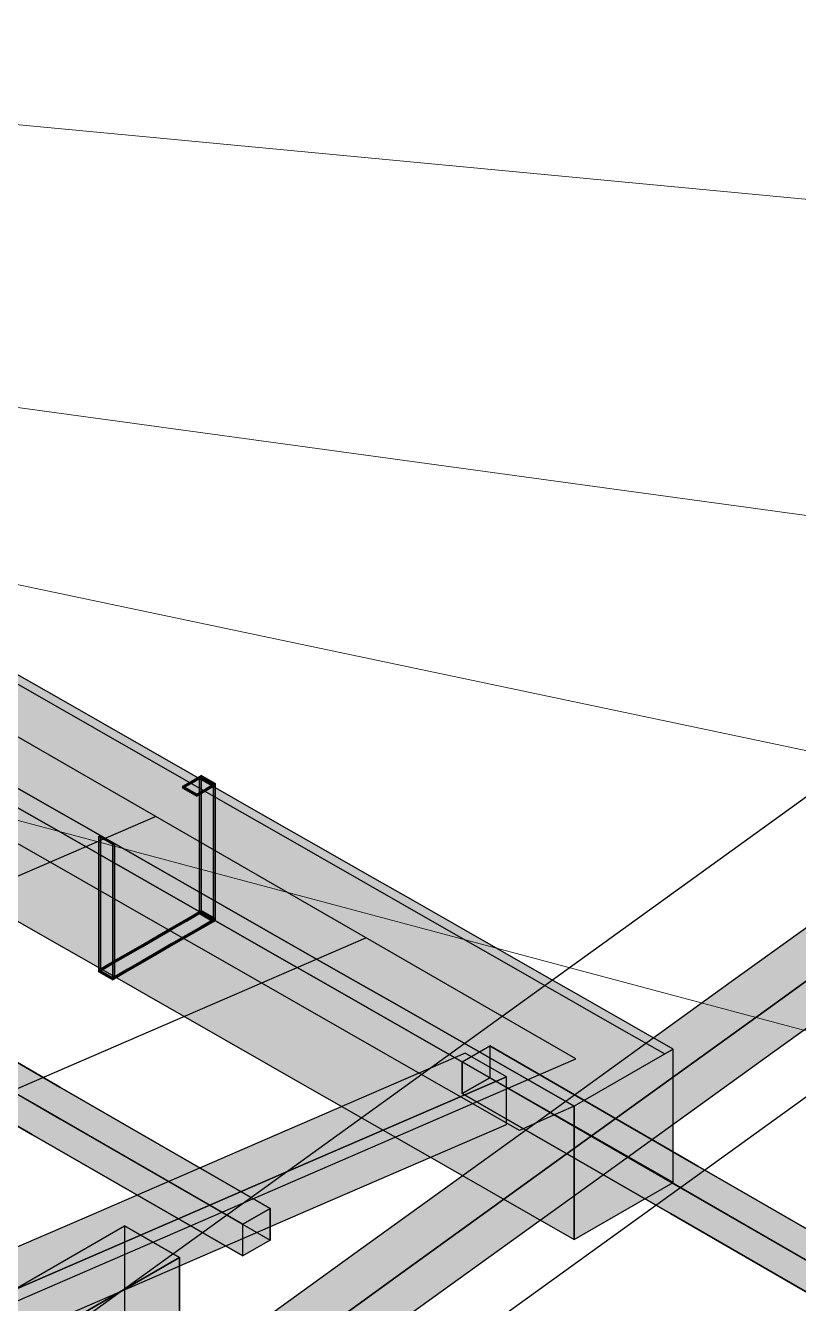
# Model space of a CAD drawing. Header units: metres. Extents: x 0 to 34.2, y 0 to 17.8.
# Drawn here: x 13.122 to 14.341, y 7.768 to 9.784 of the extents above; entities that cross this region are included whole.
import ezdxf

# ---------------------------------------------------------------- set-up
doc = ezdxf.new("R2010")
doc.units = ezdxf.units.M
doc.header["$LTSCALE"] = 0.25
doc.layers.add('ISO-ARISTAS', color=8, linetype='CONTINUOUS')
doc.layers.add('ISO-CONCRETO-SUP', color=254, linetype='CONTINUOUS', true_color=0xe8e8e8)
doc.layers.add('LLAMADAS', color=30, linetype='CONTINUOUS', lineweight=18)

msp = doc.modelspace()

# ---------------------------------------------------------------- linework, layer by layer
at = {"layer": 'ISO-ARISTAS', "color": 250}
for p, q in [((13.9898, 8.1539), (12.1669, 9.2064)), ((12.9385, 7.5469), (15.0282, 9.055)), ((15.3929, 8.8444), (13.3032, 7.3363)), ((13.0957, 8.753), (13.1647, 8.7136)), ((13.1777, 8.7211), (13.1087, 8.7605)), ((13.1777, 8.7211), (13.1087, 8.7605)), ((13.1647, 8.7136), (13.2337, 8.6742)), ((13.2467, 8.6817), (13.1777, 8.7211)), ((13.2467, 8.6817), (13.1777, 8.7211)), ((13.2337, 8.6742), (13.3026, 8.6348)), ((13.3156, 8.6423), (13.2467, 8.6817)), ((13.3156, 8.6423), (13.2467, 8.6817)), ((13.3026, 8.6348), (13.3716, 8.5954)), ((13.3846, 8.6029), (13.3156, 8.6423)), ((13.3846, 8.6029), (13.3156, 8.6423)), ((13.1597, 8.5523), (13.0908, 8.5917)), ((13.0908, 8.5917), (13.1597, 8.5523)), ((13.37, 8.5846), (13.3844, 8.5929)), ((13.37, 8.5846), (13.3844, 8.5929)), ((13.3844, 8.5897), (13.37, 8.5814)), ((13.37, 8.5814), (13.3844, 8.5897)), ((13.3716, 8.5954), (13.4405, 8.556)), ((13.3844, 8.5929), (13.3988, 8.6012)), ((13.3844, 8.5929), (13.3988, 8.6012)), ((13.3988, 8.598), (13.3844, 8.5897)), ((13.3844, 8.5897), (13.3988, 8.598)), ((13.4535, 8.5635), (13.3846, 8.6029)), ((13.4535, 8.5635), (13.3846, 8.6029)), ((13.396, 8.5964), (13.3988, 8.598)), ((13.396, 8.5964), (13.3988, 8.598)), ((13.396, 8.5698), (13.396, 8.5964)), ((13.418, 8.5837), (13.396, 8.5964)), ((13.396, 8.5964), (13.396, 8.5698)), ((13.418, 8.5837), (13.396, 8.5964)), ((13.3988, 8.6012), (13.3988, 8.598)), ((13.4208, 8.5885), (13.3988, 8.6012)), ((13.3988, 8.6012), (13.3988, 8.598)), ((13.3988, 8.6012), (13.4208, 8.5885)), ((13.3988, 8.598), (13.3988, 8.5713)), ((13.4208, 8.5853), (13.3988, 8.598)), ((13.3988, 8.598), (13.3988, 8.5713)), ((13.3988, 8.598), (13.4208, 8.5853)), ((13.3988, 8.598), (13.4208, 8.5853)), ((13.3988, 8.598), (13.4208, 8.5853)), ((13.37, 8.5814), (13.37, 8.5846)), ((13.392, 8.5719), (13.37, 8.5846)), ((13.392, 8.5719), (13.37, 8.5846)), ((13.37, 8.5846), (13.37, 8.5814)), ((13.392, 8.5687), (13.37, 8.5814)), ((13.37, 8.5814), (13.392, 8.5687)), ((13.4064, 8.5802), (13.392, 8.5719)), ((13.392, 8.5719), (13.4064, 8.5802)), ((13.4064, 8.577), (13.392, 8.5687)), ((13.4064, 8.577), (13.392, 8.5687)), ((13.392, 8.5687), (13.392, 8.5719)), ((13.392, 8.5687), (13.392, 8.5719)), ((13.396, 8.5431), (13.396, 8.5698)), ((13.396, 8.5698), (13.396, 8.5431)), ((13.3988, 8.5713), (13.3988, 8.5447)), ((13.3988, 8.5713), (13.3988, 8.5447)), ((13.4208, 8.5885), (13.4064, 8.5802)), ((13.4064, 8.5802), (13.4208, 8.5885)), ((13.4208, 8.5853), (13.4064, 8.577)), ((13.4208, 8.5853), (13.4064, 8.577)), ((13.418, 8.5837), (13.4208, 8.5853)), ((13.4208, 8.5853), (13.418, 8.5837)), ((13.418, 8.5571), (13.418, 8.5837)), ((13.418, 8.5571), (13.418, 8.5837)), ((13.4208, 8.5853), (13.4208, 8.5885)), ((13.4208, 8.5885), (13.4208, 8.5853)), ((13.4208, 8.5586), (13.4208, 8.5853)), ((13.4208, 8.5853), (13.4208, 8.5586)), ((13.1777, 8.5111), (13.1087, 8.5505)), ((13.1087, 8.5505), (13.1777, 8.5111)), ((13.2287, 8.5129), (13.1597, 8.5523)), ((13.1597, 8.5523), (13.2287, 8.5129)), ((13.418, 8.5304), (13.418, 8.5571)), ((13.418, 8.5304), (13.418, 8.5571)), ((13.4208, 8.532), (13.4208, 8.5586)), ((13.4208, 8.5586), (13.4208, 8.532)), ((13.4405, 8.556), (13.5095, 8.5165)), ((13.5225, 8.524), (13.4535, 8.5635)), ((13.5225, 8.524), (13.4535, 8.5635)), ((11.2372, 7.6317), (13.3269, 8.5366)), ((13.396, 8.5165), (13.396, 8.5431)), ((13.396, 8.5431), (13.396, 8.5165)), ((13.3988, 8.5447), (13.3988, 8.5181)), ((13.3988, 8.5447), (13.3988, 8.5181)), ((13.418, 8.5038), (13.418, 8.5304)), ((13.418, 8.5038), (13.418, 8.5304)), ((13.4208, 8.5054), (13.4208, 8.532)), ((13.4208, 8.532), (13.4208, 8.5054)), ((13.1421, 8.4749), (13.0731, 8.5143)), ((13.2467, 8.4717), (13.1777, 8.5111)), ((13.1777, 8.5111), (13.2467, 8.4717)), ((13.2976, 8.4735), (13.2287, 8.5129)), ((13.2287, 8.5129), (13.2976, 8.4735)), ((13.396, 8.4898), (13.396, 8.5165)), ((13.396, 8.5165), (13.396, 8.4898)), ((13.3988, 8.5181), (13.3988, 8.4914)), ((13.3988, 8.5181), (13.3988, 8.4914)), ((13.5095, 8.5165), (13.5785, 8.4771)), ((13.5915, 8.4846), (13.5225, 8.524)), ((13.5915, 8.4846), (13.5225, 8.524)), ((13.2374, 8.5048), (13.2401, 8.5064)), ((13.2374, 8.5048), (13.2401, 8.5064)), ((13.2374, 8.4782), (13.2374, 8.5048)), ((13.2594, 8.4921), (13.2374, 8.5048)), ((13.2374, 8.5048), (13.2374, 8.4782)), ((13.2594, 8.4921), (13.2374, 8.5048)), ((13.2401, 8.5064), (13.2401, 8.4798)), ((13.2621, 8.4937), (13.2401, 8.5064)), ((13.2401, 8.5064), (13.2401, 8.4798)), ((13.2401, 8.5064), (13.2621, 8.4937)), ((13.2594, 8.4921), (13.2621, 8.4937)), ((13.2621, 8.4937), (13.2594, 8.4921)), ((13.2594, 8.4655), (13.2594, 8.4921)), ((13.2594, 8.4655), (13.2594, 8.4921)), ((13.2621, 8.4671), (13.2621, 8.4937)), ((13.2621, 8.4937), (13.2621, 8.4671)), ((13.396, 8.4632), (13.396, 8.4898)), ((13.396, 8.4898), (13.396, 8.4632)), ((13.3988, 8.4914), (13.3988, 8.4648)), ((13.3988, 8.4914), (13.3988, 8.4648)), ((13.418, 8.4771), (13.418, 8.5038)), ((13.418, 8.4771), (13.418, 8.5038)), ((13.4208, 8.4787), (13.4208, 8.5054)), ((13.4208, 8.5054), (13.4208, 8.4787)), ((14.2349, 8.2759), (14.5318, 8.4902)), ((13.211, 8.4355), (13.1421, 8.4749)), ((13.2374, 8.4515), (13.2374, 8.4782)), ((13.2374, 8.4782), (13.2374, 8.4515)), ((13.2401, 8.4798), (13.2401, 8.4531)), ((13.2401, 8.4798), (13.2401, 8.4531)), ((13.3156, 8.4323), (13.2467, 8.4717)), ((13.2467, 8.4717), (13.3156, 8.4323)), ((13.3666, 8.434), (13.2976, 8.4735)), ((13.2976, 8.4735), (13.3666, 8.434)), ((13.418, 8.4505), (13.418, 8.4771)), ((13.418, 8.4505), (13.418, 8.4771)), ((13.4208, 8.4521), (13.4208, 8.4787)), ((13.4208, 8.4787), (13.4208, 8.4521)), ((13.5785, 8.4771), (13.6474, 8.4377)), ((13.6604, 8.4452), (13.5915, 8.4846)), ((13.6604, 8.4452), (13.5915, 8.4846)), ((13.2374, 8.4249), (13.2374, 8.4515)), ((13.2374, 8.4515), (13.2374, 8.4249)), ((13.2401, 8.4531), (13.2401, 8.4265)), ((13.2401, 8.4531), (13.2401, 8.4265)), ((13.2594, 8.4388), (13.2594, 8.4655)), ((13.2594, 8.4388), (13.2594, 8.4655)), ((13.2621, 8.4404), (13.2621, 8.4671)), ((13.2621, 8.4671), (13.2621, 8.4404)), ((13.396, 8.4365), (13.396, 8.4632)), ((13.396, 8.4632), (13.396, 8.4365)), ((13.3988, 8.4648), (13.3988, 8.4381)), ((13.3988, 8.4648), (13.3988, 8.4381)), ((13.418, 8.4238), (13.418, 8.4505)), ((13.418, 8.4238), (13.418, 8.4505)), ((13.4208, 8.4254), (13.4208, 8.4521)), ((13.4208, 8.4521), (13.4208, 8.4254)), ((14.5967, 8.4527), (14.2998, 8.2384)), ((14.2998, 8.2384), (14.5967, 8.4527)), ((13.28, 8.396), (13.211, 8.4355)), ((13.2594, 8.4122), (13.2594, 8.4388)), ((13.2594, 8.4122), (13.2594, 8.4388)), ((13.2621, 8.4138), (13.2621, 8.4404)), ((13.2621, 8.4404), (13.2621, 8.4138)), ((13.3846, 8.3929), (13.3156, 8.4323)), ((13.3156, 8.4323), (13.3846, 8.3929)), ((13.4356, 8.3946), (13.3666, 8.434)), ((13.3666, 8.434), (13.4356, 8.3946)), ((13.396, 8.4099), (13.396, 8.4365)), ((13.396, 8.4365), (13.396, 8.4099)), ((13.3988, 8.4381), (13.3988, 8.4115)), ((13.3988, 8.4381), (13.3988, 8.4115)), ((13.6474, 8.4377), (13.7164, 8.3983)), ((13.7294, 8.4058), (13.6604, 8.4452)), ((13.7294, 8.4058), (13.6604, 8.4452)), ((13.2374, 8.3982), (13.2374, 8.4249)), ((13.2374, 8.4249), (13.2374, 8.3982)), ((13.2401, 8.4265), (13.2401, 8.3998)), ((13.2401, 8.4265), (13.2401, 8.3998)), ((13.2594, 8.3855), (13.2594, 8.4122)), ((13.2594, 8.3855), (13.2594, 8.4122)), ((13.2621, 8.3871), (13.2621, 8.4138)), ((13.2621, 8.4138), (13.2621, 8.3871)), ((13.396, 8.3832), (13.396, 8.4099)), ((13.396, 8.4099), (13.396, 8.3832)), ((13.3988, 8.4115), (13.3988, 8.3848)), ((13.3988, 8.4115), (13.3988, 8.3848)), ((13.418, 8.3972), (13.418, 8.4238)), ((13.418, 8.3972), (13.418, 8.4238)), ((13.4208, 8.3988), (13.4208, 8.4254)), ((13.4208, 8.4254), (13.4208, 8.3988)), ((13.2374, 8.3716), (13.2374, 8.3982)), ((13.2374, 8.3982), (13.2374, 8.3716)), ((13.2401, 8.3998), (13.2401, 8.3732)), ((13.2401, 8.3998), (13.2401, 8.3732)), ((13.349, 8.3566), (13.28, 8.396)), ((13.3757, 8.3747), (13.3988, 8.388)), ((13.3757, 8.3747), (13.3988, 8.388)), ((13.4535, 8.3535), (13.3846, 8.3929)), ((13.3846, 8.3929), (13.4535, 8.3535)), ((13.4208, 8.3753), (13.3988, 8.388)), ((13.3988, 8.388), (13.3988, 8.3848)), ((13.3988, 8.388), (13.3988, 8.3848)), ((13.3988, 8.388), (13.4208, 8.3753)), ((13.418, 8.3705), (13.418, 8.3972)), ((13.418, 8.3705), (13.418, 8.3972)), ((13.4208, 8.3721), (13.4208, 8.3988)), ((13.4208, 8.3988), (13.4208, 8.3721)), ((13.5045, 8.3552), (13.4356, 8.3946)), ((13.4356, 8.3946), (13.5045, 8.3552)), ((13.7164, 8.3983), (13.7853, 8.3589)), ((13.7983, 8.3664), (13.7294, 8.4058)), ((13.7983, 8.3664), (13.7294, 8.4058)), ((13.0908, 8.3817), (13.1597, 8.3423)), ((13.0908, 8.3817), (13.1597, 8.3423)), ((13.2374, 8.3449), (13.2374, 8.3716)), ((13.2374, 8.3716), (13.2374, 8.3449)), ((13.2401, 8.3732), (13.2401, 8.3465)), ((13.2401, 8.3732), (13.2401, 8.3465)), ((13.2594, 8.3589), (13.2594, 8.3855)), ((13.2594, 8.3589), (13.2594, 8.3855)), ((13.2621, 8.3605), (13.2621, 8.3871)), ((13.2621, 8.3871), (13.2621, 8.3605)), ((13.3526, 8.3614), (13.3757, 8.3747)), ((13.3526, 8.3614), (13.3757, 8.3747)), ((13.3757, 8.3715), (13.3526, 8.3582)), ((13.3526, 8.3582), (13.3757, 8.3715)), ((13.3988, 8.3848), (13.3757, 8.3715)), ((13.3757, 8.3715), (13.3988, 8.3848)), ((13.396, 8.3832), (13.3988, 8.3848)), ((13.3988, 8.3848), (13.396, 8.3832)), ((13.418, 8.3705), (13.396, 8.3832)), ((13.396, 8.3832), (13.418, 8.3705)), ((13.4208, 8.3753), (13.3977, 8.362)), ((13.3977, 8.362), (13.4208, 8.3753)), ((13.4208, 8.3721), (13.3977, 8.3588)), ((13.4208, 8.3721), (13.3977, 8.3588)), ((13.3988, 8.3848), (13.4208, 8.3721)), ((13.3988, 8.3848), (13.4208, 8.3721)), ((13.3988, 8.3848), (13.4208, 8.3721)), ((13.3988, 8.3848), (13.4208, 8.3721)), ((13.4208, 8.3721), (13.418, 8.3705)), ((13.4208, 8.3721), (13.418, 8.3705)), ((13.4208, 8.3721), (13.4208, 8.3753)), ((13.4208, 8.3753), (13.4208, 8.3721)), ((14.5967, 8.3777), (14.2998, 8.1634)), ((13.2594, 8.3322), (13.2594, 8.3589)), ((13.2594, 8.3322), (13.2594, 8.3589)), ((13.2621, 8.3338), (13.2621, 8.3605)), ((13.2621, 8.3605), (13.2621, 8.3338)), ((13.3065, 8.3347), (13.3296, 8.3481)), ((13.3065, 8.3347), (13.3296, 8.3481)), ((13.3296, 8.3481), (13.3526, 8.3614)), ((13.3296, 8.3481), (13.3526, 8.3614)), ((13.3526, 8.3582), (13.3296, 8.3449)), ((13.3296, 8.3449), (13.3526, 8.3582)), ((13.4179, 8.3172), (13.349, 8.3566)), ((13.3746, 8.3487), (13.3516, 8.3354)), ((13.3516, 8.3354), (13.3746, 8.3487)), ((13.3977, 8.362), (13.3746, 8.3487)), ((13.3746, 8.3487), (13.3977, 8.362)), ((13.3977, 8.3588), (13.3746, 8.3455)), ((13.3977, 8.3588), (13.3746, 8.3455)), ((13.5225, 8.314), (13.4535, 8.3535)), ((13.4535, 8.3535), (13.5225, 8.314)), ((13.5735, 8.3158), (13.5045, 8.3552)), ((13.5045, 8.3552), (13.5735, 8.3158)), ((13.7853, 8.3589), (13.8543, 8.3195)), ((13.8673, 8.327), (13.7983, 8.3664)), ((13.8673, 8.327), (13.7983, 8.3664)), ((11.5687, 7.4404), (13.6584, 8.3452)), ((13.1597, 8.3423), (13.2287, 8.3029)), ((13.1597, 8.3423), (13.2287, 8.3029)), ((13.2374, 8.3183), (13.2374, 8.3449)), ((13.2374, 8.3449), (13.2374, 8.3183)), ((13.2401, 8.3465), (13.2401, 8.3199)), ((13.2401, 8.3465), (13.2401, 8.3199)), ((13.2594, 8.3056), (13.2594, 8.3322)), ((13.2594, 8.3056), (13.2594, 8.3322)), ((13.2621, 8.3072), (13.2621, 8.3338)), ((13.2621, 8.3338), (13.2621, 8.3072)), ((13.2835, 8.3214), (13.3065, 8.3347)), ((13.2835, 8.3214), (13.3065, 8.3347)), ((13.3065, 8.3316), (13.2835, 8.3183)), ((13.2835, 8.3183), (13.3065, 8.3316)), ((13.3296, 8.3449), (13.3065, 8.3316)), ((13.3065, 8.3316), (13.3296, 8.3449)), ((13.3516, 8.3354), (13.3285, 8.322)), ((13.3285, 8.322), (13.3516, 8.3354)), ((13.3516, 8.3322), (13.3285, 8.3189)), ((13.3516, 8.3322), (13.3285, 8.3189)), ((13.3746, 8.3455), (13.3516, 8.3322)), ((13.3746, 8.3455), (13.3516, 8.3322)), ((13.9362, 8.2876), (13.8673, 8.327)), ((13.9362, 8.2876), (13.8673, 8.327)), ((13.2374, 8.2916), (13.2374, 8.3183)), ((13.2374, 8.3183), (13.2374, 8.2916)), ((13.2374, 8.2948), (13.2604, 8.3081)), ((13.2374, 8.2948), (13.2604, 8.3081)), ((13.2401, 8.3199), (13.2401, 8.2932)), ((13.2401, 8.3199), (13.2401, 8.2932)), ((13.2604, 8.3081), (13.2835, 8.3214)), ((13.2604, 8.3081), (13.2835, 8.3214)), ((13.2835, 8.3183), (13.2604, 8.305)), ((13.2604, 8.305), (13.2835, 8.3183)), ((13.2621, 8.2805), (13.2621, 8.3072)), ((13.2621, 8.3072), (13.2621, 8.2805)), ((13.3055, 8.3087), (13.2824, 8.2954)), ((13.2824, 8.2954), (13.3055, 8.3087)), ((13.3285, 8.322), (13.3055, 8.3087)), ((13.3055, 8.3087), (13.3285, 8.322)), ((13.3285, 8.3189), (13.3055, 8.3056)), ((13.3285, 8.3189), (13.3055, 8.3056)), ((13.4869, 8.2778), (13.4179, 8.3172)), ((13.5915, 8.2746), (13.5225, 8.314)), ((13.5225, 8.314), (13.5915, 8.2746)), ((13.6424, 8.2764), (13.5735, 8.3158)), ((13.5735, 8.3158), (13.6424, 8.2764)), ((13.8543, 8.3195), (13.9233, 8.2801)), ((13.176, 8.1095), (12.8446, 8.3009)), ((12.8446, 8.3009), (13.176, 8.1095)), ((13.2287, 8.3029), (13.2976, 8.2635)), ((13.2287, 8.3029), (13.2976, 8.2635)), ((13.2604, 8.305), (13.2374, 8.2916)), ((13.2374, 8.2916), (13.2604, 8.305)), ((13.2374, 8.2916), (13.2374, 8.2948)), ((13.2594, 8.2821), (13.2374, 8.2948)), ((13.2594, 8.2821), (13.2374, 8.2948)), ((13.2374, 8.2948), (13.2374, 8.2916)), ((13.2374, 8.2916), (13.2401, 8.2932)), ((13.2401, 8.2932), (13.2374, 8.2916)), ((13.2594, 8.2789), (13.2374, 8.2916)), ((13.2594, 8.2789), (13.2374, 8.2916)), ((13.2374, 8.2916), (13.2594, 8.2789)), ((13.2374, 8.2916), (13.2594, 8.2789)), ((13.2401, 8.2932), (13.2621, 8.2805)), ((13.2401, 8.2932), (13.2621, 8.2805)), ((13.2594, 8.2789), (13.2594, 8.3056)), ((13.2594, 8.2789), (13.2594, 8.3056)), ((13.2824, 8.2954), (13.2594, 8.2821)), ((13.2594, 8.2821), (13.2824, 8.2954)), ((13.2824, 8.2923), (13.2594, 8.2789)), ((13.2824, 8.2923), (13.2594, 8.2789)), ((13.3055, 8.3056), (13.2824, 8.2923)), ((13.3055, 8.3056), (13.2824, 8.2923)), ((14.0052, 8.2481), (13.9362, 8.2876)), ((14.0052, 8.2481), (13.9362, 8.2876)), ((13.1327, 8.0845), (12.8013, 8.2759)), ((13.1327, 8.0845), (12.8013, 8.2759)), ((13.2594, 8.2789), (13.2594, 8.2821)), ((13.2594, 8.2789), (13.2594, 8.2821)), ((13.2621, 8.2805), (13.2594, 8.2789)), ((13.2621, 8.2805), (13.2594, 8.2789)), ((13.5558, 8.2384), (13.4869, 8.2778)), ((13.6604, 8.2352), (13.5915, 8.2746)), ((13.5915, 8.2746), (13.6604, 8.2352)), ((13.7114, 8.237), (13.6424, 8.2764)), ((13.6424, 8.2764), (13.7114, 8.237)), ((13.9233, 8.2801), (13.9922, 8.2406)), ((13.9379, 8.0616), (14.2349, 8.2759)), ((12.8446, 8.2509), (13.176, 8.0595)), ((12.8446, 8.2509), (13.176, 8.0595)), ((13.2976, 8.2635), (13.3666, 8.224)), ((13.2976, 8.2635), (13.3666, 8.224)), ((14.0742, 8.2087), (14.0052, 8.2481)), ((14.0742, 8.2087), (14.0052, 8.2481)), ((13.6248, 8.199), (13.5558, 8.2384)), ((13.7294, 8.1958), (13.6604, 8.2352)), ((13.6604, 8.2352), (13.7294, 8.1958)), ((13.7804, 8.1976), (13.7114, 8.237)), ((13.7114, 8.237), (13.7804, 8.1976)), ((13.9922, 8.2406), (14.0612, 8.2012)), ((14.2998, 8.2384), (14.0029, 8.0241)), ((14.0029, 8.0241), (14.2998, 8.2384)), ((13.1327, 8.0345), (12.8013, 8.2259)), ((12.8013, 8.2259), (13.1327, 8.0345)), ((13.3666, 8.224), (13.4356, 8.1846)), ((13.3666, 8.224), (13.4356, 8.1846)), ((14.1431, 8.1693), (14.0742, 8.2087)), ((14.1431, 8.1693), (14.0742, 8.2087)), ((13.6938, 8.1596), (13.6248, 8.199)), ((13.7983, 8.1564), (13.7294, 8.1958)), ((13.7294, 8.1958), (13.7983, 8.1564)), ((13.8493, 8.1581), (13.7804, 8.1976)), ((13.7804, 8.1976), (13.8493, 8.1581)), ((14.0612, 8.2012), (14.1301, 8.1618)), ((13.4356, 8.1846), (13.5045, 8.1452)), ((13.4356, 8.1846), (13.5045, 8.1452)), ((13.8106, 8.1494), (13.8539, 8.1744)), ((13.8106, 8.1494), (13.8539, 8.1744)), ((13.8539, 8.1744), (13.8539, 8.1244)), ((14.1821, 7.9849), (13.8539, 8.1744)), ((13.8539, 8.1744), (13.8539, 8.1244)), ((13.8539, 8.1744), (14.1821, 7.9849)), ((14.1431, 8.1693), (13.9872, 8.0793)), ((14.1301, 8.1618), (14.1431, 8.1693)), ((14.1431, 8.0993), (14.1431, 8.1693)), ((14.1431, 7.9593), (14.1431, 8.1693)), ((11.9001, 7.249), (13.9898, 8.1539)), ((13.8153, 8.1633), (13.5184, 8.0347)), ((13.7627, 8.1201), (13.6938, 8.1596)), ((13.8673, 8.117), (13.7983, 8.1564)), ((13.7983, 8.1564), (13.8673, 8.117)), ((13.8106, 8.0994), (13.8106, 8.1494)), ((14.1388, 7.9599), (13.8106, 8.1494)), ((14.1388, 7.9599), (13.8106, 8.1494)), ((13.8106, 8.1494), (13.8106, 8.0994)), ((13.8803, 8.1258), (13.8153, 8.1633)), ((13.9183, 8.1187), (13.8493, 8.1581)), ((13.8493, 8.1581), (13.9183, 8.1187)), ((14.2998, 8.1634), (14.0029, 7.9491)), ((13.5045, 8.1452), (13.5735, 8.1058)), ((13.5045, 8.1452), (13.5735, 8.1058)), ((13.8803, 8.1258), (13.5834, 7.9972)), ((13.5834, 7.9972), (13.8803, 8.1258)), ((13.8803, 8.0508), (13.8803, 8.1258)), ((13.5075, 7.9181), (13.176, 8.1095)), ((13.176, 8.1095), (13.5075, 7.9181)), ((13.5735, 8.1058), (13.6424, 8.0664)), ((13.5735, 8.1058), (13.6424, 8.0664)), ((13.8317, 8.0807), (13.7627, 8.1201)), ((13.8539, 8.1244), (13.8106, 8.0994)), ((13.8106, 8.0994), (13.8539, 8.1244)), ((13.8539, 8.1244), (14.1821, 7.9349)), ((13.8539, 8.1244), (14.1821, 7.9349)), ((13.9362, 8.0776), (13.8673, 8.117)), ((13.8673, 8.117), (13.9362, 8.0776)), ((13.9872, 8.0793), (13.9183, 8.1187)), ((13.9183, 8.1187), (13.9872, 8.0793)), ((14.1388, 7.9099), (13.8106, 8.0994)), ((13.8106, 8.0994), (14.1388, 7.9099)), ((14.1431, 8.0293), (14.1431, 8.0993)), ((13.4642, 7.8931), (13.1327, 8.0845)), ((13.4642, 7.8931), (13.1327, 8.0845)), ((13.6424, 8.0664), (13.7114, 8.027)), ((13.6424, 8.0664), (13.7114, 8.027)), ((13.9006, 8.0413), (13.8317, 8.0807)), ((14.0052, 8.0381), (13.9362, 8.0776)), ((13.9362, 8.0776), (14.0052, 8.0381)), ((13.9872, 8.0793), (13.9439, 8.0603)), ((13.9872, 8.0093), (13.9872, 8.0793)), ((13.9872, 8.0793), (13.9872, 7.8693)), ((13.176, 8.0595), (13.5075, 7.8681)), ((13.176, 8.0595), (13.5075, 7.8681)), ((13.5834, 7.9222), (13.8803, 8.0508)), ((13.641, 7.8473), (13.9379, 8.0616)), ((13.9439, 8.0603), (13.9006, 8.0413)), ((13.4642, 7.8431), (13.1327, 8.0345)), ((13.1327, 8.0345), (13.4642, 7.8431)), ((13.5184, 8.0347), (13.2215, 7.9061)), ((13.7114, 8.027), (13.7804, 7.9876)), ((13.7114, 8.027), (13.7804, 7.9876)), ((14.0742, 7.9987), (14.0052, 8.0381)), ((14.0052, 8.0381), (14.0742, 7.9987)), ((14.1431, 7.9593), (14.1431, 8.0293)), ((14.0029, 8.0241), (13.706, 7.8098)), ((13.706, 7.8098), (14.0029, 8.0241)), ((13.9872, 7.9393), (13.9872, 8.0093)), ((13.2864, 7.8686), (13.5834, 7.9972)), ((13.5834, 7.9972), (13.2864, 7.8686)), ((13.7804, 7.9876), (13.8493, 7.9481)), ((13.7804, 7.9876), (13.8493, 7.9481)), ((14.1431, 7.9593), (14.0742, 7.9987)), ((14.0742, 7.9987), (14.1431, 7.9593)), ((14.5103, 7.7954), (14.1821, 7.9849)), ((14.1821, 7.9849), (14.5103, 7.7954)), ((14.0029, 7.9491), (13.706, 7.7348)), ((13.8493, 7.9481), (13.9183, 7.9087)), ((13.8493, 7.9481), (13.9183, 7.9087)), ((13.9872, 7.8693), (14.1431, 7.9593)), ((14.0912, 7.9293), (14.1431, 7.9593)), ((14.467, 7.7704), (14.1388, 7.9599)), ((14.467, 7.7704), (14.1388, 7.9599)), ((13.9872, 7.8693), (13.9872, 7.9393)), ((14.0392, 7.8993), (14.0912, 7.9293)), ((14.1821, 7.9349), (14.5103, 7.7454)), ((14.1821, 7.9349), (14.5103, 7.7454)), ((13.2215, 7.9061), (12.9246, 7.7775)), ((13.2864, 7.7936), (13.5834, 7.9222)), ((13.5075, 7.9181), (13.4642, 7.8931)), ((13.4642, 7.8931), (13.5075, 7.9181)), ((13.5075, 7.8681), (13.5075, 7.9181)), ((13.5075, 7.9181), (13.5075, 7.8681)), ((13.9183, 7.9087), (13.9872, 7.8693)), ((13.9183, 7.9087), (13.9872, 7.8693)), ((14.467, 7.7204), (14.1388, 7.9099)), ((14.1388, 7.9099), (14.467, 7.7204)), ((13.0615, 7.7659), (13.278, 7.8909)), ((13.0615, 7.7659), (13.278, 7.8909)), ((13.3646, 7.8409), (13.278, 7.8909)), ((13.278, 7.8909), (13.278, 7.5233)), ((13.278, 7.8909), (13.278, 7.5233)), ((13.278, 7.8909), (13.3646, 7.8409)), ((13.4642, 7.8431), (13.4642, 7.8931)), ((13.4642, 7.8431), (13.4642, 7.8931)), ((13.9872, 7.8693), (14.0392, 7.8993)), ((12.9895, 7.74), (13.2864, 7.8686)), ((13.2864, 7.8686), (12.9895, 7.74)), ((13.5075, 7.8681), (13.4642, 7.8431)), ((13.5075, 7.8681), (13.4642, 7.8431)), ((13.3441, 7.633), (13.641, 7.8473)), ((13.1481, 7.7159), (13.3646, 7.8409)), ((13.3646, 7.8409), (13.1481, 7.7159)), ((13.3646, 7.4733), (13.3646, 7.8409)), ((13.3646, 7.8409), (13.3646, 7.4733)), ((13.706, 7.8098), (13.409, 7.5955)), ((13.409, 7.5955), (13.706, 7.8098)), ((12.9895, 7.665), (13.2864, 7.7936))]:
    msp.add_line(p, q, dxfattribs=at)
at = {"layer": 'ISO-CONCRETO-SUP', "true_color": 0xbcc0c7}
for points in [[(13.0957, 8.753), (13.1647, 8.7136), (13.1087, 8.7605), (13.1777, 8.7211)], [(13.1647, 8.7136), (13.2337, 8.6742), (13.1777, 8.7211), (13.2467, 8.6817)], [(13.2337, 8.6742), (13.3026, 8.6348), (13.2467, 8.6817), (13.3156, 8.6423)], [(13.3026, 8.6348), (13.3716, 8.5954), (13.3156, 8.6423), (13.3846, 8.6029)], [(13.3716, 8.5954), (13.4405, 8.556), (13.3846, 8.6029), (13.4535, 8.5635)], [(13.0568, 8.5205), (13.1257, 8.4811), (13.1087, 8.5505), (13.1777, 8.5111)], [(13.4405, 8.556), (13.5095, 8.5165), (13.4535, 8.5635), (13.5225, 8.524)], [(13.0048, 8.4905), (13.0738, 8.4511), (13.0568, 8.5205), (13.1257, 8.4811)], [(13.1257, 8.4811), (13.1947, 8.4417), (13.1777, 8.5111), (13.2467, 8.4717)], [(13.5095, 8.5165), (13.5785, 8.4771), (13.5225, 8.524), (13.5915, 8.4846)], [(13.0738, 8.4511), (13.1427, 8.4117), (13.1257, 8.4811), (13.1947, 8.4417)], [(13.1947, 8.4417), (13.2637, 8.4023), (13.2467, 8.4717), (13.3156, 8.4323)], [(13.5785, 8.4771), (13.6474, 8.4377), (13.5915, 8.4846), (13.6604, 8.4452)], [(13.0218, 8.4211), (13.0908, 8.3817), (13.0738, 8.4511), (13.1427, 8.4117)], [(13.1427, 8.4117), (13.2117, 8.3723), (13.1947, 8.4417), (13.2637, 8.4023)], [(13.2637, 8.4023), (13.3326, 8.3629), (13.3156, 8.4323), (13.3846, 8.3929)], [(13.6474, 8.4377), (13.7164, 8.3983), (13.6604, 8.4452), (13.7294, 8.4058)], [(13.0908, 8.3817), (13.1597, 8.3423), (13.1427, 8.4117), (13.2117, 8.3723)], [(13.2117, 8.3723), (13.2806, 8.3329), (13.2637, 8.4023), (13.3326, 8.3629)], [(13.3326, 8.3629), (13.4016, 8.3235), (13.3846, 8.3929), (13.4535, 8.3535)], [(13.7164, 8.3983), (13.7853, 8.3589), (13.7294, 8.4058), (13.7983, 8.3664)], [(13.1597, 8.3423), (13.2287, 8.3029), (13.2117, 8.3723), (13.2806, 8.3329)], [(13.2806, 8.3329), (13.3496, 8.2935), (13.3326, 8.3629), (13.4016, 8.3235)], [(13.4016, 8.3235), (13.4705, 8.284), (13.4535, 8.3535), (13.5225, 8.314)], [(13.7853, 8.3589), (13.8543, 8.3195), (13.7983, 8.3664), (13.8673, 8.327)], [(13.2287, 8.3029), (13.2976, 8.2635), (13.2806, 8.3329), (13.3496, 8.2935)], [(13.8543, 8.3195), (13.9233, 8.2801), (13.8673, 8.327), (13.9362, 8.2876)], [(13.3496, 8.2935), (13.4186, 8.254), (13.4016, 8.3235), (13.4705, 8.284)], [(13.4705, 8.284), (13.5395, 8.2446), (13.5225, 8.314), (13.5915, 8.2746)], [(13.2976, 8.2635), (13.3666, 8.224), (13.3496, 8.2935), (13.4186, 8.254)], [(13.9233, 8.2801), (13.9922, 8.2406), (13.9362, 8.2876), (14.0052, 8.2481)], [(13.4186, 8.254), (13.4875, 8.2146), (13.4705, 8.284), (13.5395, 8.2446)], [(13.5395, 8.2446), (13.6084, 8.2052), (13.5915, 8.2746), (13.6604, 8.2352)], [(13.3666, 8.224), (13.4356, 8.1846), (13.4186, 8.254), (13.4875, 8.2146)], [(13.9922, 8.2406), (14.0612, 8.2012), (14.0052, 8.2481), (14.0742, 8.2087)], [(13.4875, 8.2146), (13.5565, 8.1752), (13.5395, 8.2446), (13.6084, 8.2052)], [(13.6084, 8.2052), (13.6774, 8.1658), (13.6604, 8.2352), (13.7294, 8.1958)], [(13.4356, 8.1846), (13.5045, 8.1452), (13.4875, 8.2146), (13.5565, 8.1752)], [(14.0612, 8.2012), (14.1301, 8.1618), (14.0742, 8.2087), (14.1431, 8.1693)], [(13.5565, 8.1752), (13.6254, 8.1358), (13.6084, 8.2052), (13.6774, 8.1658)], [(13.6774, 8.1658), (13.7464, 8.1264), (13.7294, 8.1958), (13.7983, 8.1564)], [(13.5045, 8.1452), (13.5735, 8.1058), (13.5565, 8.1752), (13.6254, 8.1358)], [(13.6254, 8.1358), (13.6944, 8.0964), (13.6774, 8.1658), (13.7464, 8.1264)], [(13.7464, 8.1264), (13.8153, 8.087), (13.7983, 8.1564), (13.8673, 8.117)], [(13.5735, 8.1058), (13.6424, 8.0664), (13.6254, 8.1358), (13.6944, 8.0964)], [(13.6944, 8.0964), (13.7634, 8.057), (13.7464, 8.1264), (13.8153, 8.087)], [(13.8153, 8.087), (13.8843, 8.0476), (13.8673, 8.117), (13.9362, 8.0776)], [(13.6424, 8.0664), (13.7114, 8.027), (13.6944, 8.0964), (13.7634, 8.057)], [(13.7634, 8.057), (13.8323, 8.0176), (13.8153, 8.087), (13.8843, 8.0476)], [(13.8843, 8.0476), (13.9532, 8.0081), (13.9362, 8.0776), (14.0052, 8.0381)], [(13.7114, 8.027), (13.7804, 7.9876), (13.7634, 8.057), (13.8323, 8.0176)], [(13.8323, 8.0176), (13.9013, 7.9781), (13.8843, 8.0476), (13.9532, 8.0081)], [(13.9532, 8.0081), (14.0222, 7.9687), (14.0052, 8.0381), (14.0742, 7.9987)], [(13.7804, 7.9876), (13.8493, 7.9481), (13.8323, 8.0176), (13.9013, 7.9781)], [(13.9013, 7.9781), (13.9702, 7.9387), (13.9532, 8.0081), (14.0222, 7.9687)], [(14.0222, 7.9687), (14.0912, 7.9293), (14.0742, 7.9987), (14.1431, 7.9593)], [(13.8493, 7.9481), (13.9183, 7.9087), (13.9013, 7.9781), (13.9702, 7.9387)], [(13.9702, 7.9387), (14.0392, 7.8993), (14.0222, 7.9687), (14.0912, 7.9293)], [(13.9183, 7.9087), (13.9872, 7.8693), (13.9702, 7.9387), (14.0392, 7.8993)]]:
    msp.add_solid(points, dxfattribs=at)
at = {"layer": 'ISO-CONCRETO-SUP', "true_color": 0xaaadb3}
for points in [[(13.1087, 8.6905), (13.1777, 8.6511), (13.1087, 8.7605), (13.1777, 8.7211)], [(13.1777, 8.6511), (13.2467, 8.6117), (13.1777, 8.7211), (13.2467, 8.6817)], [(13.1087, 8.6205), (13.1777, 8.5811), (13.1087, 8.6905), (13.1777, 8.6511)], [(13.2467, 8.6117), (13.3156, 8.5723), (13.2467, 8.6817), (13.3156, 8.6423)], [(13.1777, 8.5811), (13.2467, 8.5417), (13.1777, 8.6511), (13.2467, 8.6117)], [(13.3156, 8.5723), (13.3846, 8.5329), (13.3156, 8.6423), (13.3846, 8.6029)], [(13.1087, 8.5505), (13.1777, 8.5111), (13.1087, 8.6205), (13.1777, 8.5811)], [(13.2467, 8.5417), (13.3156, 8.5023), (13.2467, 8.6117), (13.3156, 8.5723)], [(13.0908, 8.5217), (13.1597, 8.4823), (13.0908, 8.5917), (13.1597, 8.5523)], [(13.3846, 8.5329), (13.4535, 8.4935), (13.3846, 8.6029), (13.4535, 8.5635)], [(13.1777, 8.5111), (13.2467, 8.4717), (13.1777, 8.5811), (13.2467, 8.5417)], [(13.3156, 8.5023), (13.3846, 8.4629), (13.3156, 8.5723), (13.3846, 8.5329)], [(13.1597, 8.4823), (13.2287, 8.4429), (13.1597, 8.5523), (13.2287, 8.5129)], [(13.4535, 8.4935), (13.5225, 8.454), (13.4535, 8.5635), (13.5225, 8.524)], [(13.2467, 8.4717), (13.3156, 8.4323), (13.2467, 8.5417), (13.3156, 8.5023)], [(13.3846, 8.4629), (13.4535, 8.4235), (13.3846, 8.5329), (13.4535, 8.4935)], [(13.0908, 8.4517), (13.1597, 8.4123), (13.0908, 8.5217), (13.1597, 8.4823)], [(13.2287, 8.4429), (13.2976, 8.4035), (13.2287, 8.5129), (13.2976, 8.4735)], [(13.5225, 8.454), (13.5915, 8.4146), (13.5225, 8.524), (13.5915, 8.4846)], [(13.3156, 8.4323), (13.3846, 8.3929), (13.3156, 8.5023), (13.3846, 8.4629)], [(13.4535, 8.4235), (13.5225, 8.384), (13.4535, 8.4935), (13.5225, 8.454)], [(13.1597, 8.4123), (13.2287, 8.3729), (13.1597, 8.4823), (13.2287, 8.4429)], [(13.2976, 8.4035), (13.3666, 8.364), (13.2976, 8.4735), (13.3666, 8.434)], [(13.5915, 8.4146), (13.6604, 8.3752), (13.5915, 8.4846), (13.6604, 8.4452)], [(13.0908, 8.3817), (13.1597, 8.3423), (13.0908, 8.4517), (13.1597, 8.4123)], [(13.3846, 8.3929), (13.4535, 8.3535), (13.3846, 8.4629), (13.4535, 8.4235)], [(13.5225, 8.384), (13.5915, 8.3446), (13.5225, 8.454), (13.5915, 8.4146)], [(13.2287, 8.3729), (13.2976, 8.3335), (13.2287, 8.4429), (13.2976, 8.4035)], [(13.3666, 8.364), (13.4356, 8.3246), (13.3666, 8.434), (13.4356, 8.3946)], [(13.6604, 8.3752), (13.7294, 8.3358), (13.6604, 8.4452), (13.7294, 8.4058)], [(13.1597, 8.3423), (13.2287, 8.3029), (13.1597, 8.4123), (13.2287, 8.3729)], [(13.4535, 8.3535), (13.5225, 8.314), (13.4535, 8.4235), (13.5225, 8.384)], [(13.5915, 8.3446), (13.6604, 8.3052), (13.5915, 8.4146), (13.6604, 8.3752)], [(13.2976, 8.3335), (13.3666, 8.294), (13.2976, 8.4035), (13.3666, 8.364)], [(13.4356, 8.3246), (13.5045, 8.2852), (13.4356, 8.3946), (13.5045, 8.3552)], [(13.7294, 8.3358), (13.7983, 8.2964), (13.7294, 8.4058), (13.7983, 8.3664)], [(13.2287, 8.3029), (13.2976, 8.2635), (13.2287, 8.3729), (13.2976, 8.3335)], [(13.5225, 8.314), (13.5915, 8.2746), (13.5225, 8.384), (13.5915, 8.3446)], [(13.6604, 8.3052), (13.7294, 8.2658), (13.6604, 8.3752), (13.7294, 8.3358)], [(13.3666, 8.294), (13.4356, 8.2546), (13.3666, 8.364), (13.4356, 8.3246)], [(13.5045, 8.2852), (13.5735, 8.2458), (13.5045, 8.3552), (13.5735, 8.3158)], [(13.7983, 8.2964), (13.8673, 8.257), (13.7983, 8.3664), (13.8673, 8.327)], [(13.2976, 8.2635), (13.3666, 8.224), (13.2976, 8.3335), (13.3666, 8.294)], [(13.5915, 8.2746), (13.6604, 8.2352), (13.5915, 8.3446), (13.6604, 8.3052)], [(13.7294, 8.2658), (13.7983, 8.2264), (13.7294, 8.3358), (13.7983, 8.2964)], [(13.8673, 8.257), (13.9362, 8.2176), (13.8673, 8.327), (13.9362, 8.2876)], [(13.4356, 8.2546), (13.5045, 8.2152), (13.4356, 8.3246), (13.5045, 8.2852)], [(13.5735, 8.2458), (13.6424, 8.2064), (13.5735, 8.3158), (13.6424, 8.2764)], [(13.3666, 8.224), (13.4356, 8.1846), (13.3666, 8.294), (13.4356, 8.2546)], [(13.6604, 8.2352), (13.7294, 8.1958), (13.6604, 8.3052), (13.7294, 8.2658)], [(13.7983, 8.2264), (13.8673, 8.187), (13.7983, 8.2964), (13.8673, 8.257)], [(13.9362, 8.2176), (14.0052, 8.1781), (13.9362, 8.2876), (14.0052, 8.2481)], [(13.5045, 8.2152), (13.5735, 8.1758), (13.5045, 8.2852), (13.5735, 8.2458)], [(13.6424, 8.2064), (13.7114, 8.167), (13.6424, 8.2764), (13.7114, 8.237)], [(13.4356, 8.1846), (13.5045, 8.1452), (13.4356, 8.2546), (13.5045, 8.2152)], [(13.7294, 8.1958), (13.7983, 8.1564), (13.7294, 8.2658), (13.7983, 8.2264)], [(13.8673, 8.187), (13.9362, 8.1476), (13.8673, 8.257), (13.9362, 8.2176)], [(14.0052, 8.1781), (14.0742, 8.1387), (14.0052, 8.2481), (14.0742, 8.2087)], [(13.5735, 8.1758), (13.6424, 8.1364), (13.5735, 8.2458), (13.6424, 8.2064)], [(13.7114, 8.167), (13.7804, 8.1276), (13.7114, 8.237), (13.7804, 8.1976)], [(13.7983, 8.1564), (13.8673, 8.117), (13.7983, 8.2264), (13.8673, 8.187)], [(13.5045, 8.1452), (13.5735, 8.1058), (13.5045, 8.2152), (13.5735, 8.1758)], [(13.6424, 8.1364), (13.7114, 8.097), (13.6424, 8.2064), (13.7114, 8.167)], [(13.9362, 8.1476), (14.0052, 8.1081), (13.9362, 8.2176), (14.0052, 8.1781)], [(14.0742, 8.1387), (14.1431, 8.0993), (14.0742, 8.2087), (14.1431, 8.1693)], [(13.7804, 8.1276), (13.8493, 8.0881), (13.7804, 8.1976), (13.8493, 8.1581)], [(13.8673, 8.117), (13.9362, 8.0776), (13.8673, 8.187), (13.9362, 8.1476)], [(13.5735, 8.1058), (13.6424, 8.0664), (13.5735, 8.1758), (13.6424, 8.1364)], [(13.7114, 8.097), (13.7804, 8.0576), (13.7114, 8.167), (13.7804, 8.1276)], [(14.0052, 8.1081), (14.0742, 8.0687), (14.0052, 8.1781), (14.0742, 8.1387)], [(13.8493, 8.0881), (13.9183, 8.0487), (13.8493, 8.1581), (13.9183, 8.1187)], [(13.9362, 8.0776), (14.0052, 8.0381), (13.9362, 8.1476), (14.0052, 8.1081)], [(13.6424, 8.0664), (13.7114, 8.027), (13.6424, 8.1364), (13.7114, 8.097)], [(13.7804, 8.0576), (13.8493, 8.0181), (13.7804, 8.1276), (13.8493, 8.0881)], [(14.0742, 8.0687), (14.1431, 8.0293), (14.0742, 8.1387), (14.1431, 8.0993)], [(13.9183, 8.0487), (13.9872, 8.0093), (13.9183, 8.1187), (13.9872, 8.0793)], [(14.0052, 8.0381), (14.0742, 7.9987), (14.0052, 8.1081), (14.0742, 8.0687)], [(13.7114, 8.027), (13.7804, 7.9876), (13.7114, 8.097), (13.7804, 8.0576)], [(13.8493, 8.0181), (13.9183, 7.9787), (13.8493, 8.0881), (13.9183, 8.0487)], [(14.0742, 7.9987), (14.1431, 7.9593), (14.0742, 8.0687), (14.1431, 8.0293)], [(13.7804, 7.9876), (13.8493, 7.9481), (13.7804, 8.0576), (13.8493, 8.0181)], [(13.9183, 7.9787), (13.9872, 7.9393), (13.9183, 8.0487), (13.9872, 8.0093)], [(13.8493, 7.9481), (13.9183, 7.9087), (13.8493, 8.0181), (13.9183, 7.9787)], [(13.9183, 7.9087), (13.9872, 7.8693), (13.9183, 7.9787), (13.9872, 7.9393)]]:
    msp.add_solid(points, dxfattribs=at)
at = {"layer": 'ISO-CONCRETO-SUP', "true_color": 0xb6b9c0}
for points in [[(13.0908, 8.5917), (13.1597, 8.5523), (13.0475, 8.5727), (13.1164, 8.5333)], [(13.1597, 8.5523), (13.2287, 8.5129), (13.1164, 8.5333), (13.1854, 8.4939)], [(13.1164, 8.5333), (13.1854, 8.4939), (13.0731, 8.5143), (13.1421, 8.4749)], [(13.2287, 8.5129), (13.2976, 8.4735), (13.1854, 8.4939), (13.2543, 8.4545)], [(13.1854, 8.4939), (13.2543, 8.4545), (13.1421, 8.4749), (13.211, 8.4355)], [(13.2976, 8.4735), (13.3666, 8.434), (13.2543, 8.4545), (13.3233, 8.415)], [(13.2543, 8.4545), (13.3233, 8.415), (13.211, 8.4355), (13.28, 8.396)], [(13.3666, 8.434), (13.4356, 8.3946), (13.3233, 8.415), (13.3923, 8.3756)], [(13.3233, 8.415), (13.3923, 8.3756), (13.28, 8.396), (13.349, 8.3566)], [(13.4356, 8.3946), (13.5045, 8.3552), (13.3923, 8.3756), (13.4612, 8.3362)], [(13.3923, 8.3756), (13.4612, 8.3362), (13.349, 8.3566), (13.4179, 8.3172)], [(13.5045, 8.3552), (13.5735, 8.3158), (13.4612, 8.3362), (13.5302, 8.2968)], [(13.4612, 8.3362), (13.5302, 8.2968), (13.4179, 8.3172), (13.4869, 8.2778)], [(13.5735, 8.3158), (13.6424, 8.2764), (13.5302, 8.2968), (13.5991, 8.2574)], [(13.5302, 8.2968), (13.5991, 8.2574), (13.4869, 8.2778), (13.5558, 8.2384)], [(13.6424, 8.2764), (13.7114, 8.237), (13.5991, 8.2574), (13.6681, 8.218)], [(13.5991, 8.2574), (13.6681, 8.218), (13.5558, 8.2384), (13.6248, 8.199)], [(13.7114, 8.237), (13.7804, 8.1976), (13.6681, 8.218), (13.7371, 8.1786)], [(13.6681, 8.218), (13.7371, 8.1786), (13.6248, 8.199), (13.6938, 8.1596)], [(13.7804, 8.1976), (13.8493, 8.1581), (13.7371, 8.1786), (13.806, 8.1391)], [(13.7371, 8.1786), (13.806, 8.1391), (13.6938, 8.1596), (13.7627, 8.1201)], [(13.8493, 8.1581), (13.9183, 8.1187), (13.806, 8.1391), (13.875, 8.0997)], [(13.806, 8.1391), (13.875, 8.0997), (13.7627, 8.1201), (13.8317, 8.0807)], [(13.9183, 8.1187), (13.9872, 8.0793), (13.875, 8.0997), (13.9439, 8.0603)], [(13.875, 8.0997), (13.9439, 8.0603), (13.8317, 8.0807), (13.9006, 8.0413)]]:
    msp.add_solid(points, dxfattribs=at)
at = {"layer": 'ISO-CONCRETO-SUP', "true_color": 0x6a7481}
for points in [[(13.3844, 8.5897), (13.37, 8.5814), (13.3844, 8.5929), (13.37, 8.5846)], [(13.3988, 8.598), (13.3844, 8.5897), (13.3988, 8.6012), (13.3844, 8.5929)], [(13.3988, 8.5713), (13.396, 8.5698), (13.3988, 8.598), (13.396, 8.5964)], [(13.4064, 8.577), (13.392, 8.5687), (13.4064, 8.5802), (13.392, 8.5719)], [(13.3988, 8.5447), (13.396, 8.5431), (13.3988, 8.5713), (13.396, 8.5698)], [(13.4208, 8.5853), (13.4064, 8.577), (13.4208, 8.5885), (13.4064, 8.5802)], [(13.4208, 8.5586), (13.418, 8.5571), (13.4208, 8.5853), (13.418, 8.5837)], [(13.4208, 8.532), (13.418, 8.5304), (13.4208, 8.5586), (13.418, 8.5571)], [(13.3988, 8.5181), (13.396, 8.5165), (13.3988, 8.5447), (13.396, 8.5431)], [(13.4208, 8.5054), (13.418, 8.5038), (13.4208, 8.532), (13.418, 8.5304)], [(13.3988, 8.4914), (13.396, 8.4898), (13.3988, 8.5181), (13.396, 8.5165)], [(13.2401, 8.4798), (13.2374, 8.4782), (13.2401, 8.5064), (13.2374, 8.5048)], [(13.2621, 8.4671), (13.2594, 8.4655), (13.2621, 8.4937), (13.2594, 8.4921)], [(13.3988, 8.4648), (13.396, 8.4632), (13.3988, 8.4914), (13.396, 8.4898)], [(13.4208, 8.4787), (13.418, 8.4771), (13.4208, 8.5054), (13.418, 8.5038)], [(13.2401, 8.4531), (13.2374, 8.4515), (13.2401, 8.4798), (13.2374, 8.4782)], [(13.4208, 8.4521), (13.418, 8.4505), (13.4208, 8.4787), (13.418, 8.4771)], [(13.2401, 8.4265), (13.2374, 8.4249), (13.2401, 8.4531), (13.2374, 8.4515)], [(13.2621, 8.4404), (13.2594, 8.4388), (13.2621, 8.4671), (13.2594, 8.4655)], [(13.3988, 8.4381), (13.396, 8.4365), (13.3988, 8.4648), (13.396, 8.4632)], [(13.4208, 8.4254), (13.418, 8.4238), (13.4208, 8.4521), (13.418, 8.4505)], [(13.2621, 8.4138), (13.2594, 8.4122), (13.2621, 8.4404), (13.2594, 8.4388)], [(13.3988, 8.4115), (13.396, 8.4099), (13.3988, 8.4381), (13.396, 8.4365)], [(13.2401, 8.3998), (13.2374, 8.3982), (13.2401, 8.4265), (13.2374, 8.4249)], [(13.2621, 8.3871), (13.2594, 8.3855), (13.2621, 8.4138), (13.2594, 8.4122)], [(13.3988, 8.3848), (13.396, 8.3832), (13.3988, 8.4115), (13.396, 8.4099)], [(13.4208, 8.3988), (13.418, 8.3972), (13.4208, 8.4254), (13.418, 8.4238)], [(13.2401, 8.3732), (13.2374, 8.3716), (13.2401, 8.3998), (13.2374, 8.3982)], [(13.3988, 8.3848), (13.3757, 8.3715), (13.3988, 8.388), (13.3757, 8.3747)], [(13.4208, 8.3721), (13.418, 8.3705), (13.4208, 8.3988), (13.418, 8.3972)], [(13.2401, 8.3465), (13.2374, 8.3449), (13.2401, 8.3732), (13.2374, 8.3716)], [(13.2621, 8.3605), (13.2594, 8.3589), (13.2621, 8.3871), (13.2594, 8.3855)], [(13.3757, 8.3715), (13.3526, 8.3582), (13.3757, 8.3747), (13.3526, 8.3614)], [(13.4208, 8.3721), (13.3977, 8.3588), (13.4208, 8.3753), (13.3977, 8.362)], [(13.2621, 8.3338), (13.2594, 8.3322), (13.2621, 8.3605), (13.2594, 8.3589)], [(13.3296, 8.3449), (13.3065, 8.3316), (13.3296, 8.3481), (13.3065, 8.3347)], [(13.3526, 8.3582), (13.3296, 8.3449), (13.3526, 8.3614), (13.3296, 8.3481)], [(13.3746, 8.3455), (13.3516, 8.3322), (13.3746, 8.3487), (13.3516, 8.3354)], [(13.3977, 8.3588), (13.3746, 8.3455), (13.3977, 8.362), (13.3746, 8.3487)], [(13.2401, 8.3199), (13.2374, 8.3183), (13.2401, 8.3465), (13.2374, 8.3449)], [(13.2621, 8.3072), (13.2594, 8.3056), (13.2621, 8.3338), (13.2594, 8.3322)], [(13.3065, 8.3316), (13.2835, 8.3183), (13.3065, 8.3347), (13.2835, 8.3214)], [(13.3516, 8.3322), (13.3285, 8.3189), (13.3516, 8.3354), (13.3285, 8.322)], [(13.2401, 8.2932), (13.2374, 8.2916), (13.2401, 8.3199), (13.2374, 8.3183)], [(13.2604, 8.305), (13.2374, 8.2916), (13.2604, 8.3081), (13.2374, 8.2948)], [(13.2621, 8.2805), (13.2594, 8.2789), (13.2621, 8.3072), (13.2594, 8.3056)], [(13.2835, 8.3183), (13.2604, 8.305), (13.2835, 8.3214), (13.2604, 8.3081)], [(13.3055, 8.3056), (13.2824, 8.2923), (13.3055, 8.3087), (13.2824, 8.2954)], [(13.3285, 8.3189), (13.3055, 8.3056), (13.3285, 8.322), (13.3055, 8.3087)], [(13.2824, 8.2923), (13.2594, 8.2789), (13.2824, 8.2954), (13.2594, 8.2821)]]:
    msp.add_solid(points, dxfattribs=at)
at = {"layer": 'ISO-CONCRETO-SUP', "true_color": 0x838f9f}
for points in [[(13.3844, 8.5929), (13.4064, 8.5802), (13.37, 8.5846), (13.392, 8.5719)], [(13.3844, 8.5897), (13.4064, 8.577), (13.37, 8.5814), (13.392, 8.5687)], [(13.3988, 8.6012), (13.4208, 8.5885), (13.3844, 8.5929), (13.4064, 8.5802)], [(13.3988, 8.598), (13.4208, 8.5853), (13.3844, 8.5897), (13.4064, 8.577)], [(13.3988, 8.598), (13.4208, 8.5853), (13.396, 8.5964), (13.418, 8.5837)], [(13.2401, 8.5064), (13.2621, 8.4937), (13.2374, 8.5048), (13.2594, 8.4921)], [(13.3988, 8.388), (13.4208, 8.3753), (13.3757, 8.3747), (13.3977, 8.362)], [(13.3757, 8.3747), (13.3977, 8.362), (13.3526, 8.3614), (13.3746, 8.3487)], [(13.3757, 8.3715), (13.3977, 8.3588), (13.3526, 8.3582), (13.3746, 8.3455)], [(13.3988, 8.3848), (13.4208, 8.3721), (13.3757, 8.3715), (13.3977, 8.3588)], [(13.3988, 8.3848), (13.4208, 8.3721), (13.396, 8.3832), (13.418, 8.3705)], [(13.3296, 8.3481), (13.3516, 8.3354), (13.3065, 8.3347), (13.3285, 8.322)], [(13.3526, 8.3614), (13.3746, 8.3487), (13.3296, 8.3481), (13.3516, 8.3354)], [(13.3526, 8.3582), (13.3746, 8.3455), (13.3296, 8.3449), (13.3516, 8.3322)], [(13.3065, 8.3347), (13.3285, 8.322), (13.2835, 8.3214), (13.3055, 8.3087)], [(13.3065, 8.3316), (13.3285, 8.3189), (13.2835, 8.3183), (13.3055, 8.3056)], [(13.3296, 8.3449), (13.3516, 8.3322), (13.3065, 8.3316), (13.3285, 8.3189)], [(13.2604, 8.3081), (13.2824, 8.2954), (13.2374, 8.2948), (13.2594, 8.2821)], [(13.2835, 8.3214), (13.3055, 8.3087), (13.2604, 8.3081), (13.2824, 8.2954)], [(13.2835, 8.3183), (13.3055, 8.3056), (13.2604, 8.305), (13.2824, 8.2923)], [(13.2604, 8.305), (13.2824, 8.2923), (13.2374, 8.2916), (13.2594, 8.2789)], [(13.2401, 8.2932), (13.2621, 8.2805), (13.2374, 8.2916), (13.2594, 8.2789)]]:
    msp.add_solid(points, dxfattribs=at)
at = {"layer": 'ISO-CONCRETO-SUP', "true_color": 0x768190}
for points in [[(13.396, 8.5698), (13.418, 8.5571), (13.396, 8.5964), (13.418, 8.5837)], [(13.3988, 8.598), (13.4208, 8.5853), (13.3988, 8.6012), (13.4208, 8.5885)], [(13.3988, 8.5713), (13.4208, 8.5586), (13.3988, 8.598), (13.4208, 8.5853)], [(13.37, 8.5814), (13.392, 8.5687), (13.37, 8.5846), (13.392, 8.5719)], [(13.396, 8.5431), (13.418, 8.5304), (13.396, 8.5698), (13.418, 8.5571)], [(13.3988, 8.5447), (13.4208, 8.532), (13.3988, 8.5713), (13.4208, 8.5586)], [(13.396, 8.5165), (13.418, 8.5038), (13.396, 8.5431), (13.418, 8.5304)], [(13.3988, 8.5181), (13.4208, 8.5054), (13.3988, 8.5447), (13.4208, 8.532)], [(13.396, 8.4898), (13.418, 8.4771), (13.396, 8.5165), (13.418, 8.5038)], [(13.3988, 8.4914), (13.4208, 8.4787), (13.3988, 8.5181), (13.4208, 8.5054)], [(13.2374, 8.4782), (13.2594, 8.4655), (13.2374, 8.5048), (13.2594, 8.4921)], [(13.2401, 8.4798), (13.2621, 8.4671), (13.2401, 8.5064), (13.2621, 8.4937)], [(13.396, 8.4632), (13.418, 8.4505), (13.396, 8.4898), (13.418, 8.4771)], [(13.3988, 8.4648), (13.4208, 8.4521), (13.3988, 8.4914), (13.4208, 8.4787)], [(13.2374, 8.4515), (13.2594, 8.4388), (13.2374, 8.4782), (13.2594, 8.4655)], [(13.2401, 8.4531), (13.2621, 8.4404), (13.2401, 8.4798), (13.2621, 8.4671)], [(13.2374, 8.4249), (13.2594, 8.4122), (13.2374, 8.4515), (13.2594, 8.4388)], [(13.2401, 8.4265), (13.2621, 8.4138), (13.2401, 8.4531), (13.2621, 8.4404)], [(13.396, 8.4365), (13.418, 8.4238), (13.396, 8.4632), (13.418, 8.4505)], [(13.3988, 8.4381), (13.4208, 8.4254), (13.3988, 8.4648), (13.4208, 8.4521)], [(13.396, 8.4099), (13.418, 8.3972), (13.396, 8.4365), (13.418, 8.4238)], [(13.3988, 8.4115), (13.4208, 8.3988), (13.3988, 8.4381), (13.4208, 8.4254)], [(13.2374, 8.3982), (13.2594, 8.3855), (13.2374, 8.4249), (13.2594, 8.4122)], [(13.2401, 8.3998), (13.2621, 8.3871), (13.2401, 8.4265), (13.2621, 8.4138)], [(13.396, 8.3832), (13.418, 8.3705), (13.396, 8.4099), (13.418, 8.3972)], [(13.3988, 8.3848), (13.4208, 8.3721), (13.3988, 8.4115), (13.4208, 8.3988)], [(13.2374, 8.3716), (13.2594, 8.3589), (13.2374, 8.3982), (13.2594, 8.3855)], [(13.2401, 8.3732), (13.2621, 8.3605), (13.2401, 8.3998), (13.2621, 8.3871)], [(13.3988, 8.3848), (13.4208, 8.3721), (13.3988, 8.388), (13.4208, 8.3753)], [(13.2374, 8.3449), (13.2594, 8.3322), (13.2374, 8.3716), (13.2594, 8.3589)], [(13.2401, 8.3465), (13.2621, 8.3338), (13.2401, 8.3732), (13.2621, 8.3605)], [(13.2374, 8.3183), (13.2594, 8.3056), (13.2374, 8.3449), (13.2594, 8.3322)], [(13.2401, 8.3199), (13.2621, 8.3072), (13.2401, 8.3465), (13.2621, 8.3338)], [(13.2374, 8.2916), (13.2594, 8.2789), (13.2374, 8.3183), (13.2594, 8.3056)], [(13.2401, 8.2932), (13.2621, 8.2805), (13.2401, 8.3199), (13.2621, 8.3072)], [(13.2374, 8.2916), (13.2594, 8.2789), (13.2374, 8.2948), (13.2594, 8.2821)]]:
    msp.add_solid(points, dxfattribs=at)
at = {"layer": 'ISO-CONCRETO-SUP', "true_color": 0x6e7681}
for points in [[(14.5318, 8.4902), (14.5967, 8.4527), (14.2349, 8.2759), (14.2998, 8.2384)], [(14.2349, 8.2759), (14.2998, 8.2384), (13.9379, 8.0616), (14.0029, 8.0241)], [(13.9379, 8.0616), (14.0029, 8.0241), (13.641, 7.8473), (13.706, 7.8098)], [(13.641, 7.8473), (13.706, 7.8098), (13.3441, 7.633), (13.409, 7.5955)]]:
    msp.add_solid(points, dxfattribs=at)
at = {"layer": 'ISO-CONCRETO-SUP', "true_color": 0x575d65}
for points in [[(14.5967, 8.3777), (14.2998, 8.1634), (14.5967, 8.4527), (14.2998, 8.2384)], [(14.2998, 8.1634), (14.0029, 7.9491), (14.2998, 8.2384), (14.0029, 8.0241)], [(13.8539, 8.1244), (13.8106, 8.0994), (13.8539, 8.1744), (13.8106, 8.1494)], [(13.5834, 7.9222), (13.8803, 8.0508), (13.5834, 7.9972), (13.8803, 8.1258)], [(14.0029, 7.9491), (13.706, 7.7348), (14.0029, 8.0241), (13.706, 7.8098)], [(13.2864, 7.7936), (13.5834, 7.9222), (13.2864, 7.8686), (13.5834, 7.9972)], [(13.5075, 7.8681), (13.4642, 7.8431), (13.5075, 7.9181), (13.4642, 7.8931)], [(13.278, 7.5233), (13.0615, 7.3983), (13.278, 7.8909), (13.0615, 7.7659)], [(12.9895, 7.665), (13.2864, 7.7936), (12.9895, 7.74), (13.2864, 7.8686)], [(13.3646, 7.4733), (13.1481, 7.3483), (13.3646, 7.8409), (13.1481, 7.7159)], [(13.706, 7.7348), (13.409, 7.5205), (13.706, 7.8098), (13.409, 7.5955)]]:
    msp.add_solid(points, dxfattribs=at)
at = {"layer": 'ISO-CONCRETO-SUP', "true_color": 0x6b737d}
for points in [[(12.8446, 8.3009), (13.176, 8.1095), (12.8013, 8.2759), (13.1327, 8.0845)], [(12.8446, 8.2509), (13.176, 8.0595), (12.8013, 8.2259), (13.1327, 8.0345)], [(13.8539, 8.1744), (14.1821, 7.9849), (13.8106, 8.1494), (14.1388, 7.9599)], [(13.176, 8.1095), (13.5075, 7.9181), (13.1327, 8.0845), (13.4642, 7.8931)], [(13.8539, 8.1244), (14.1821, 7.9349), (13.8106, 8.0994), (14.1388, 7.9099)], [(13.176, 8.0595), (13.5075, 7.8681), (13.1327, 8.0345), (13.4642, 7.8431)], [(14.1821, 7.9849), (14.5103, 7.7954), (14.1388, 7.9599), (14.467, 7.7704)], [(14.1821, 7.9349), (14.5103, 7.7454), (14.1388, 7.9099), (14.467, 7.7204)], [(13.278, 7.8909), (13.3646, 7.8409), (13.0615, 7.7659), (13.1481, 7.7159)]]:
    msp.add_solid(points, dxfattribs=at)
at = {"layer": 'ISO-CONCRETO-SUP', "true_color": 0x616771}
for points in [[(12.8446, 8.2509), (13.176, 8.0595), (12.8446, 8.3009), (13.176, 8.1095)], [(12.8013, 8.2259), (13.1327, 8.0345), (12.8013, 8.2759), (13.1327, 8.0845)], [(13.8539, 8.1244), (14.1821, 7.9349), (13.8539, 8.1744), (14.1821, 7.9849)], [(13.8106, 8.0994), (14.1388, 7.9099), (13.8106, 8.1494), (14.1388, 7.9599)], [(13.176, 8.0595), (13.5075, 7.8681), (13.176, 8.1095), (13.5075, 7.9181)], [(13.1327, 8.0345), (13.4642, 7.8431), (13.1327, 8.0845), (13.4642, 7.8931)], [(14.1821, 7.9349), (14.5103, 7.7454), (14.1821, 7.9849), (14.5103, 7.7954)], [(14.1388, 7.9099), (14.467, 7.7204), (14.1388, 7.9599), (14.467, 7.7704)], [(13.278, 7.5233), (13.3646, 7.4733), (13.278, 7.8909), (13.3646, 7.8409)]]:
    msp.add_solid(points, dxfattribs=at)
at = {"layer": 'ISO-CONCRETO-SUP', "true_color": 0xa8aaae}
msp.add_solid([(13.9872, 7.8693), (14.1431, 7.9593), (13.9872, 8.0793), (14.1431, 8.1693)], dxfattribs=at)
at = {"layer": 'ISO-CONCRETO-SUP', "true_color": 0x686f79}
for points in [[(13.5184, 8.0347), (13.5834, 7.9972), (13.8153, 8.1633), (13.8803, 8.1258)], [(13.2215, 7.9061), (13.2864, 7.8686), (13.5184, 8.0347), (13.5834, 7.9972)], [(12.9246, 7.7775), (12.9895, 7.74), (13.2215, 7.9061), (13.2864, 7.8686)]]:
    msp.add_solid(points, dxfattribs=at)
at = {"layer": 'LLAMADAS'}
for p, q in [((18.48, 9.1202), (6.3866, 10.2637)), ((18.48, 7.0973), (8.4464, 9.7742)), ((18.48, 8.4459), (10.2744, 9.5704)), ((18.48, 7.7716), (12.4111, 9.0493))]:
    msp.add_line(p, q, dxfattribs=at)

doc.saveas('drawing.dxf')
